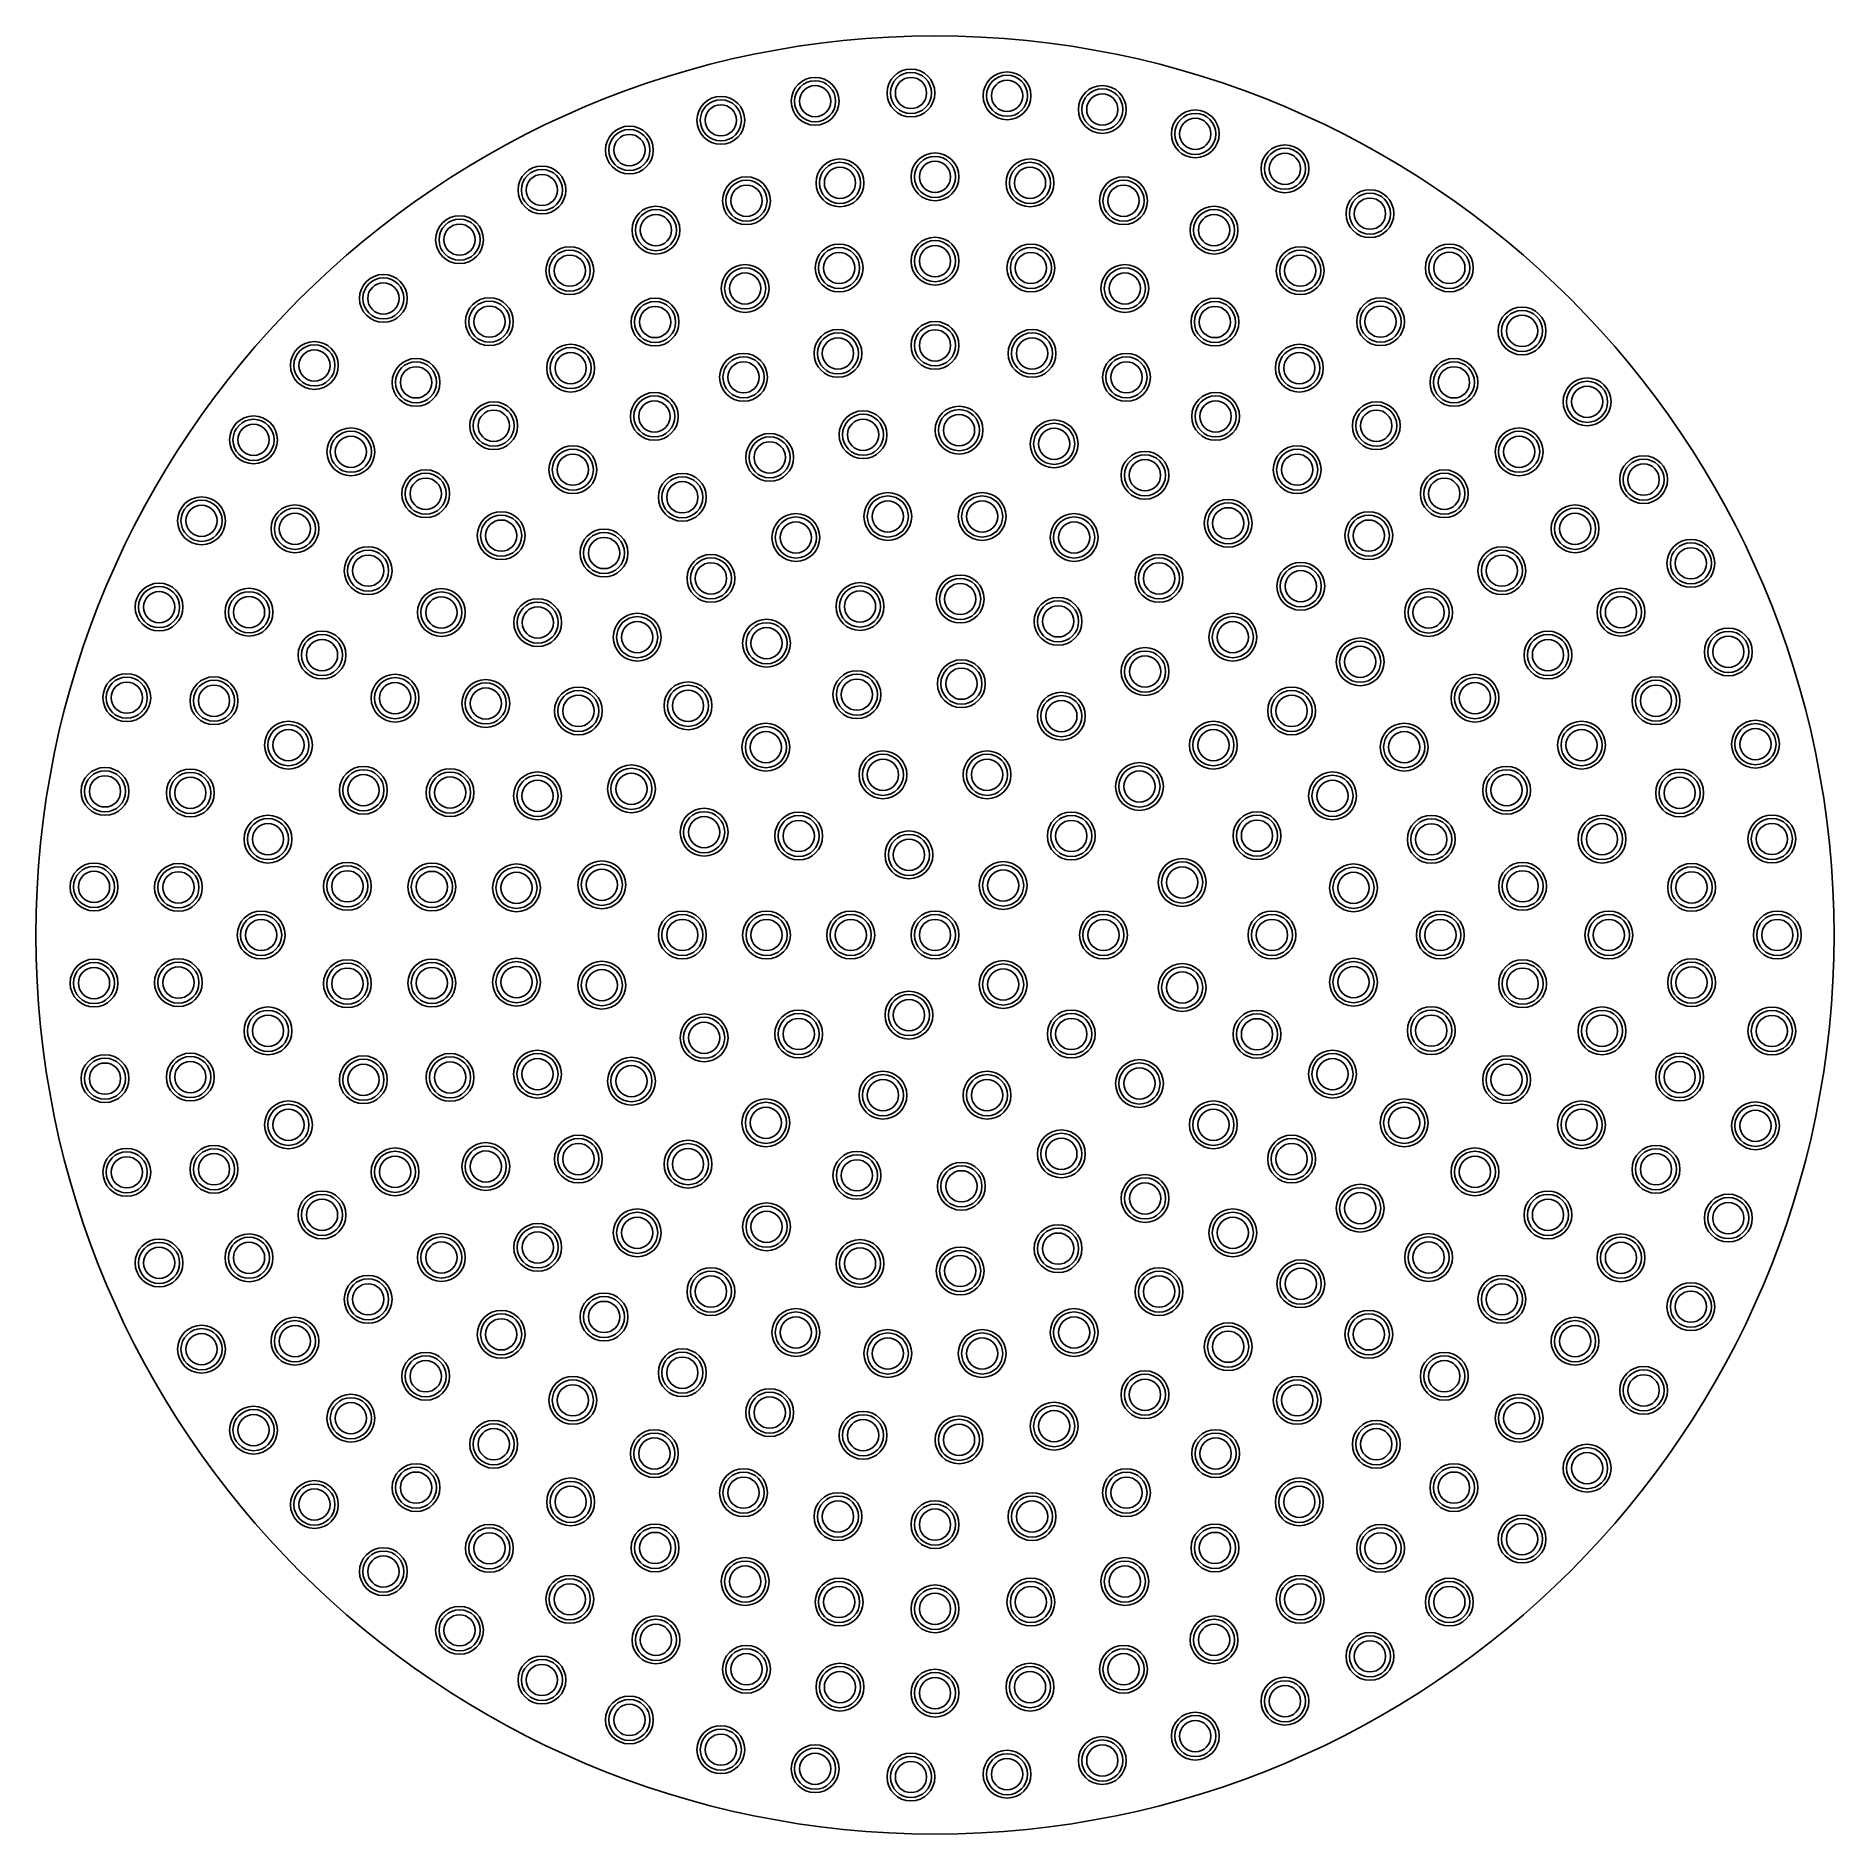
# Model space of a CAD drawing. Header units: millimetres. Extents: x -219 to 219, y -219 to 219.
import ezdxf

# ---------------------------------------------------------------- set-up
doc = ezdxf.new("R2010")
doc.units = ezdxf.units.MM
for name, color, linetype in [('CLOSEOUT', 5, 'Continuous'), ('CONTOUR', 7, 'Continuous'), ('LINER', 1, 'Continuous')]:
    doc.layers.add(name, color=color, linetype=linetype)

msp = doc.modelspace()

# ---------------------------------------------------------------- linework, layer by layer
at = {"layer": 'CLOSEOUT'}
for centre in [(-29.23, 203.28), (-5.86, 205.29), (17.57, 204.62), (-52.21, 198.63), (40.79, 201.28), (63.46, 195.32), (-74.51, 191.38), (0, 184.84), (85.32, 186.82), (-95.84, 181.64), (-23.17, 183.38), (23.17, 183.38), (-45.97, 179.03), (45.97, 179.03), (-68.04, 171.86), (68.04, 171.86), (106.05, 175.87), (-115.92, 169.53), (0, 164.3), (-89.05, 161.97), (-23.38, 162.63), (23.38, 162.63), (89.05, 161.97), (125.41, 162.64), (-134.49, 155.21), (-46.29, 157.64), (46.29, 157.64), (-108.64, 149.54), (-68.25, 149.45), (68.25, 149.45), (108.64, 149.54), (143.13, 147.28), (-23.66, 141.8), (0, 143.76), (23.66, 141.8), (-151.31, 138.87), (-88.83, 138.22), (88.83, 138.22), (-126.53, 134.74), (-46.68, 135.97), (46.68, 135.97), (126.53, 134.74), (158.99, 130), (-107.59, 124.17), (-68.42, 126.44), (68.42, 126.44), (107.59, 124.17), (-166.15, 120.72), (-17.54, 121.97), (5.86, 123.09), (29.05, 119.75), (-142.42, 117.82), (-40.3, 116.45), (142.42, 117.82), (-88.3, 113.45), (51.19, 112.09), (88.3, 113.45), (172.77, 111.03), (-124.17, 107.59), (-61.61, 106.72), (124.17, 107.59), (-11.5, 102.04), (11.5, 102.04), (-178.83, 100.99), (-156.06, 99.04), (-105.77, 97.37), (71.48, 100.38), (105.77, 97.37), (156.06, 99.04), (-80.69, 93.13), (-33.92, 96.92), (33.92, 96.92), (-138.22, 88.83), (138.22, 88.83), (184.3, 90.62), (-54.63, 86.95), (54.63, 86.95), (89.18, 85.03), (-189.18, 79.95), (-18.28, 80.09), (6.14, 81.92), (-167.25, 78.7), (-120.35, 78.63), (-96.86, 76.17), (30.01, 76.47), (120.35, 78.63), (167.25, 78.7), (-72.61, 72.61), (-41.07, 71.14), (72.61, 72.61), (-149.45, 68.25), (103.66, 66.62), (149.45, 68.25), (193.43, 69.02), (51.22, 64.23), (-197.06, 57.86), (-131.65, 57.75), (-19.04, 58.6), (6.44, 61.27), (131.65, 57.75), (-175.79, 57.12), (-109.53, 56.46), (-86.95, 54.63), (-60.22, 55.88), (30.81, 53.36), (86.95, 54.63), (175.79, 57.12), (-157.64, 46.29), (-41.23, 45.79), (67.88, 46.28), (114.4, 45.8), (157.64, 46.29), (200.04, 46.52), (-74.01, 35.64), (-12.69, 39.06), (12.69, 39.06), (49.85, 36.21), (-202.37, 35.02), (-181.56, 34.64), (-139.36, 35.29), (-118.23, 34.72), (-96.92, 33.92), (96.92, 33.92), (139.36, 35.29), (181.56, 34.64), (-162.63, 23.38), (-56.29, 25.06), (-33.23, 24.14), (33.23, 24.14), (78.5, 24.21), (121, 23.32), (162.63, 23.38), (204.04, 23.41), (-6.35, 19.53), (-205.04, 11.72), (-184.47, 11.61), (-143.27, 11.87), (-122.67, 11.71), (-102.04, 11.5), (-81.23, 12.24), (16.62, 12.07), (60.27, 12.81), (102.04, 11.5), (143.27, 11.87), (184.47, 11.61), (-164.3, 0), (-61.61, 0), (-41.07, 0), (-20.54, 0), (0, 0), (41.07, 0), (82.15, 0), (123.22, 0), (164.3, 0), (205.37, 0), (-205.04, -11.72), (-184.47, -11.61), (-143.27, -11.87), (-122.67, -11.71), (-102.04, -11.5), (-81.23, -12.24), (16.62, -12.07), (102.04, -11.5), (143.27, -11.87), (184.47, -11.61), (60.27, -12.81), (-6.35, -19.53), (-162.63, -23.38), (-56.29, -25.06), (-33.23, -24.14), (33.23, -24.14), (78.5, -24.21), (121, -23.32), (162.63, -23.38), (204.04, -23.41), (-96.92, -33.92), (96.92, -33.92), (-202.37, -35.02), (-181.56, -34.64), (-139.36, -35.29), (-118.23, -34.72), (-74.01, -35.64), (49.85, -36.21), (139.36, -35.29), (181.56, -34.64), (-12.69, -39.06), (12.69, -39.06), (-157.64, -46.29), (-41.23, -45.79), (67.88, -46.28), (114.4, -45.8), (157.64, -46.29), (200.04, -46.52), (-86.95, -54.63), (-60.22, -55.88), (30.81, -53.36), (86.95, -54.63), (-197.06, -57.86), (-175.79, -57.12), (-131.65, -57.75), (-109.53, -56.46), (-19.04, -58.6), (131.65, -57.75), (175.79, -57.12), (6.44, -61.27), (51.22, -64.23), (-149.45, -68.25), (103.66, -66.62), (149.45, -68.25), (193.43, -69.02), (-72.61, -72.61), (-41.07, -71.14), (72.61, -72.61), (-96.86, -76.17), (30.01, -76.47), (-189.18, -79.95), (-167.25, -78.7), (-120.35, -78.63), (-18.28, -80.09), (6.14, -81.92), (120.35, -78.63), (167.25, -78.7), (-54.63, -86.95), (54.63, -86.95), (89.18, -85.03), (-138.22, -88.83), (138.22, -88.83), (184.3, -90.62), (-80.69, -93.13), (-156.06, -99.04), (-105.77, -97.37), (-33.92, -96.92), (33.92, -96.92), (105.77, -97.37), (156.06, -99.04), (-178.83, -100.99), (-11.5, -102.04), (11.5, -102.04), (71.48, -100.38), (-124.17, -107.59), (-61.61, -106.72), (124.17, -107.59), (51.19, -112.09), (172.77, -111.03), (-88.3, -113.45), (-40.3, -116.45), (88.3, -113.45), (-166.15, -120.72), (-142.42, -117.82), (-17.54, -121.97), (29.05, -119.75), (142.42, -117.82), (-107.59, -124.17), (-68.42, -126.44), (5.86, -123.09), (68.42, -126.44), (107.59, -124.17), (158.99, -130), (-126.53, -134.74), (126.53, -134.74), (-151.31, -138.87), (-88.83, -138.22), (-46.68, -135.97), (46.68, -135.97), (88.83, -138.22), (-23.66, -141.8), (0, -143.76), (23.66, -141.8), (143.13, -147.28), (-108.64, -149.54), (-68.25, -149.45), (68.25, -149.45), (108.64, -149.54), (-134.49, -155.21), (-46.29, -157.64), (46.29, -157.64), (-89.05, -161.97), (-23.38, -162.63), (0, -164.3), (23.38, -162.63), (89.05, -161.97), (125.41, -162.64), (-115.92, -169.53), (-68.04, -171.86), (68.04, -171.86), (-45.97, -179.03), (45.97, -179.03), (106.05, -175.87), (-95.84, -181.64), (-23.17, -183.38), (23.17, -183.38), (0, -184.84), (85.32, -186.82), (-74.51, -191.38), (63.46, -195.32), (-52.21, -198.63), (-29.23, -203.28), (-5.86, -205.29), (17.57, -204.62), (40.79, -201.28)]:
    msp.add_circle(centre, 3.81, dxfattribs=at)
at = {"layer": 'CONTOUR'}
for centre, radius in [((0, 0), 219.2), ((-29.23, 203.28), 5.01), ((-5.86, 205.29), 5.01), ((17.57, 204.62), 5.01), ((40.79, 201.28), 5.01), ((-52.21, 198.63), 5.01), ((63.46, 195.32), 5.01), ((-74.51, 191.38), 5.01), ((0, 184.84), 5.01), ((85.32, 186.82), 5.01), ((-95.84, 181.64), 5.01), ((-23.17, 183.38), 5.01), ((23.17, 183.38), 5.01), ((-45.97, 179.03), 5.01), ((45.97, 179.03), 5.01), ((106.05, 175.87), 5.01), ((-68.04, 171.86), 5.01), ((68.04, 171.86), 5.01), ((-115.92, 169.53), 5.01), ((-89.05, 161.97), 5.01), ((-23.38, 162.63), 5.01), ((0, 164.3), 5.01), ((23.38, 162.63), 5.01), ((89.05, 161.97), 5.01), ((125.41, 162.64), 5.01), ((-46.29, 157.64), 5.01), ((46.29, 157.64), 5.01), ((-134.49, 155.21), 5.01), ((-108.64, 149.54), 5.01), ((-68.25, 149.45), 5.01), ((68.25, 149.45), 5.01), ((108.64, 149.54), 5.01), ((143.13, 147.28), 5.01), ((-23.66, 141.8), 5.01), ((0, 143.76), 5.01), ((23.66, 141.8), 5.01), ((-151.31, 138.87), 5.01), ((-88.83, 138.22), 5.01), ((-46.68, 135.97), 5.01), ((46.68, 135.97), 5.01), ((88.83, 138.22), 5.01), ((-126.53, 134.74), 5.01), ((126.53, 134.74), 5.01), ((158.99, 130), 5.01), ((-107.59, 124.17), 5.01), ((-68.42, 126.44), 5.01), ((5.86, 123.09), 5.01), ((68.42, 126.44), 5.01), ((107.59, 124.17), 5.01), ((-166.15, 120.72), 5.01), ((-142.42, 117.82), 5.01), ((-17.54, 121.97), 5.01), ((29.05, 119.75), 5.01), ((142.42, 117.82), 5.01), ((-88.3, 113.45), 5.01), ((-40.3, 116.45), 5.01), ((88.3, 113.45), 5.01), ((51.19, 112.09), 5.01), ((172.77, 111.03), 5.01), ((-124.17, 107.59), 5.01), ((-61.61, 106.72), 5.01), ((124.17, 107.59), 5.01), ((-178.83, 100.99), 5.01), ((-11.5, 102.04), 5.01), ((11.5, 102.04), 5.01), ((71.48, 100.38), 5.01), ((-156.06, 99.04), 5.01), ((-105.77, 97.37), 5.01), ((-33.92, 96.92), 5.01), ((33.92, 96.92), 5.01), ((105.77, 97.37), 5.01), ((156.06, 99.04), 5.01), ((-80.69, 93.13), 5.01), ((-138.22, 88.83), 5.01), ((138.22, 88.83), 5.01), ((184.3, 90.62), 5.01), ((-54.63, 86.95), 5.01), ((54.63, 86.95), 5.01), ((89.18, 85.03), 5.01), ((-189.18, 79.95), 5.01), ((-167.25, 78.7), 5.01), ((-120.35, 78.63), 5.01), ((-18.28, 80.09), 5.01), ((6.14, 81.92), 5.01), ((120.35, 78.63), 5.01), ((167.25, 78.7), 5.01), ((-96.86, 76.17), 5.01), ((30.01, 76.47), 5.01), ((-72.61, 72.61), 5.01), ((-41.07, 71.14), 5.01), ((72.61, 72.61), 5.01), ((-149.45, 68.25), 5.01), ((103.66, 66.62), 5.01), ((149.45, 68.25), 5.01), ((193.43, 69.02), 5.01), ((6.44, 61.27), 5.01), ((51.22, 64.23), 5.01), ((-197.06, 57.86), 5.01), ((-175.79, 57.12), 5.01), ((-131.65, 57.75), 5.01), ((-109.53, 56.46), 5.01), ((-19.04, 58.6), 5.01), ((131.65, 57.75), 5.01), ((175.79, 57.12), 5.01), ((-86.95, 54.63), 5.01), ((-60.22, 55.88), 5.01), ((30.81, 53.36), 5.01), ((86.95, 54.63), 5.01), ((-157.64, 46.29), 5.01), ((-41.23, 45.79), 5.01), ((67.88, 46.28), 5.01), ((114.4, 45.8), 5.01), ((157.64, 46.29), 5.01), ((200.04, 46.52), 5.01), ((-12.69, 39.06), 5.01), ((12.69, 39.06), 5.01), ((-202.37, 35.02), 5.01), ((-181.56, 34.64), 5.01), ((-139.36, 35.29), 5.01), ((-118.23, 34.72), 5.01), ((-74.01, 35.64), 5.01), ((49.85, 36.21), 5.01), ((139.36, 35.29), 5.01), ((181.56, 34.64), 5.01), ((-96.92, 33.92), 5.01), ((96.92, 33.92), 5.01), ((-162.63, 23.38), 5.01), ((-56.29, 25.06), 5.01), ((-33.23, 24.14), 5.01), ((33.23, 24.14), 5.01), ((78.5, 24.21), 5.01), ((121, 23.32), 5.01), ((162.63, 23.38), 5.01), ((204.04, 23.41), 5.01), ((-6.35, 19.53), 5.01), ((60.27, 12.81), 5.01), ((-205.04, 11.72), 5.01), ((-184.47, 11.61), 5.01), ((-143.27, 11.87), 5.01), ((-122.67, 11.71), 5.01), ((-102.04, 11.5), 5.01), ((-81.23, 12.24), 5.01), ((16.62, 12.07), 5.01), ((102.04, 11.5), 5.01), ((143.27, 11.87), 5.01), ((184.47, 11.61), 5.01), ((-164.3, 0), 5.01), ((-61.61, 0), 5.01), ((-41.07, 0), 5.01), ((-20.54, 0), 5.01), ((0, 0), 5.01), ((41.07, 0), 5.01), ((82.15, 0), 5.01), ((123.22, 0), 5.01), ((164.3, 0), 5.01), ((205.37, 0), 5.01), ((-205.04, -11.72), 5.01), ((-184.47, -11.61), 5.01), ((-143.27, -11.87), 5.01), ((-122.67, -11.71), 5.01), ((-102.04, -11.5), 5.01), ((-81.23, -12.24), 5.01), ((16.62, -12.07), 5.01), ((60.27, -12.81), 5.01), ((102.04, -11.5), 5.01), ((143.27, -11.87), 5.01), ((184.47, -11.61), 5.01), ((-6.35, -19.53), 5.01), ((-162.63, -23.38), 5.01), ((-56.29, -25.06), 5.01), ((-33.23, -24.14), 5.01), ((33.23, -24.14), 5.01), ((78.5, -24.21), 5.01), ((121, -23.32), 5.01), ((162.63, -23.38), 5.01), ((204.04, -23.41), 5.01), ((-202.37, -35.02), 5.01), ((-181.56, -34.64), 5.01), ((-139.36, -35.29), 5.01), ((-118.23, -34.72), 5.01), ((-96.92, -33.92), 5.01), ((-74.01, -35.64), 5.01), ((96.92, -33.92), 5.01), ((139.36, -35.29), 5.01), ((181.56, -34.64), 5.01), ((-12.69, -39.06), 5.01), ((12.69, -39.06), 5.01), ((49.85, -36.21), 5.01), ((-157.64, -46.29), 5.01), ((-41.23, -45.79), 5.01), ((67.88, -46.28), 5.01), ((114.4, -45.8), 5.01), ((157.64, -46.29), 5.01), ((200.04, -46.52), 5.01), ((-175.79, -57.12), 5.01), ((-109.53, -56.46), 5.01), ((-86.95, -54.63), 5.01), ((-60.22, -55.88), 5.01), ((30.81, -53.36), 5.01), ((86.95, -54.63), 5.01), ((175.79, -57.12), 5.01), ((-197.06, -57.86), 5.01), ((-131.65, -57.75), 5.01), ((-19.04, -58.6), 5.01), ((6.44, -61.27), 5.01), ((131.65, -57.75), 5.01), ((51.22, -64.23), 5.01), ((-149.45, -68.25), 5.01), ((103.66, -66.62), 5.01), ((149.45, -68.25), 5.01), ((193.43, -69.02), 5.01), ((-72.61, -72.61), 5.01), ((-41.07, -71.14), 5.01), ((72.61, -72.61), 5.01), ((-167.25, -78.7), 5.01), ((-120.35, -78.63), 5.01), ((-96.86, -76.17), 5.01), ((30.01, -76.47), 5.01), ((120.35, -78.63), 5.01), ((167.25, -78.7), 5.01), ((-189.18, -79.95), 5.01), ((-18.28, -80.09), 5.01), ((6.14, -81.92), 5.01), ((-54.63, -86.95), 5.01), ((54.63, -86.95), 5.01), ((89.18, -85.03), 5.01), ((-138.22, -88.83), 5.01), ((138.22, -88.83), 5.01), ((184.3, -90.62), 5.01), ((-80.69, -93.13), 5.01), ((-33.92, -96.92), 5.01), ((33.92, -96.92), 5.01), ((-178.83, -100.99), 5.01), ((-156.06, -99.04), 5.01), ((-105.77, -97.37), 5.01), ((71.48, -100.38), 5.01), ((105.77, -97.37), 5.01), ((156.06, -99.04), 5.01), ((-11.5, -102.04), 5.01), ((11.5, -102.04), 5.01), ((-124.17, -107.59), 5.01), ((-61.61, -106.72), 5.01), ((124.17, -107.59), 5.01), ((-88.3, -113.45), 5.01), ((51.19, -112.09), 5.01), ((88.3, -113.45), 5.01), ((172.77, -111.03), 5.01), ((-142.42, -117.82), 5.01), ((-40.3, -116.45), 5.01), ((142.42, -117.82), 5.01), ((-166.15, -120.72), 5.01), ((-17.54, -121.97), 5.01), ((5.86, -123.09), 5.01), ((29.05, -119.75), 5.01), ((-107.59, -124.17), 5.01), ((-68.42, -126.44), 5.01), ((68.42, -126.44), 5.01), ((107.59, -124.17), 5.01), ((158.99, -130), 5.01), ((-126.53, -134.74), 5.01), ((-46.68, -135.97), 5.01), ((46.68, -135.97), 5.01), ((126.53, -134.74), 5.01), ((-151.31, -138.87), 5.01), ((-88.83, -138.22), 5.01), ((88.83, -138.22), 5.01), ((-23.66, -141.8), 5.01), ((0, -143.76), 5.01), ((23.66, -141.8), 5.01), ((-108.64, -149.54), 5.01), ((-68.25, -149.45), 5.01), ((68.25, -149.45), 5.01), ((108.64, -149.54), 5.01), ((143.13, -147.28), 5.01), ((-134.49, -155.21), 5.01), ((-46.29, -157.64), 5.01), ((46.29, -157.64), 5.01), ((-89.05, -161.97), 5.01), ((-23.38, -162.63), 5.01), ((23.38, -162.63), 5.01), ((89.05, -161.97), 5.01), ((125.41, -162.64), 5.01), ((0, -164.3), 5.01), ((-115.92, -169.53), 5.01), ((-68.04, -171.86), 5.01), ((68.04, -171.86), 5.01), ((106.05, -175.87), 5.01), ((-45.97, -179.03), 5.01), ((45.97, -179.03), 5.01), ((-95.84, -181.64), 5.01), ((-23.17, -183.38), 5.01), ((23.17, -183.38), 5.01), ((0, -184.84), 5.01), ((85.32, -186.82), 5.01), ((-74.51, -191.38), 5.01), ((63.46, -195.32), 5.01), ((-52.21, -198.63), 5.01), ((40.79, -201.28), 5.01), ((-29.23, -203.28), 5.01), ((-5.86, -205.29), 5.01), ((17.57, -204.62), 5.01)]:
    msp.add_circle(centre, radius, dxfattribs=at)
at = {"layer": 'LINER'}
for centre in [(-5.86, 205.29), (17.57, 204.62), (-29.23, 203.28), (40.79, 201.28), (-52.21, 198.63), (63.46, 195.32), (-74.51, 191.38), (-23.17, 183.38), (0, 184.84), (23.17, 183.38), (85.32, 186.82), (-95.84, 181.64), (-45.97, 179.03), (45.97, 179.03), (106.05, 175.87), (-68.04, 171.86), (68.04, 171.86), (-115.92, 169.53), (-89.05, 161.97), (-23.38, 162.63), (0, 164.3), (23.38, 162.63), (89.05, 161.97), (125.41, 162.64), (-46.29, 157.64), (46.29, 157.64), (-134.49, 155.21), (-108.64, 149.54), (-68.25, 149.45), (68.25, 149.45), (108.64, 149.54), (0, 143.76), (143.13, 147.28), (-151.31, 138.87), (-23.66, 141.8), (23.66, 141.8), (-126.53, 134.74), (-88.83, 138.22), (-46.68, 135.97), (46.68, 135.97), (88.83, 138.22), (126.53, 134.74), (-68.42, 126.44), (68.42, 126.44), (158.99, 130), (-107.59, 124.17), (-17.54, 121.97), (5.86, 123.09), (107.59, 124.17), (-166.15, 120.72), (-142.42, 117.82), (29.05, 119.75), (142.42, 117.82), (-88.3, 113.45), (-40.3, 116.45), (88.3, 113.45), (51.19, 112.09), (172.77, 111.03), (-124.17, 107.59), (-61.61, 106.72), (124.17, 107.59), (-178.83, 100.99), (-11.5, 102.04), (11.5, 102.04), (71.48, 100.38), (-156.06, 99.04), (-105.77, 97.37), (-33.92, 96.92), (33.92, 96.92), (105.77, 97.37), (156.06, 99.04), (-80.69, 93.13), (-138.22, 88.83), (-54.63, 86.95), (54.63, 86.95), (138.22, 88.83), (184.3, 90.62), (6.14, 81.92), (89.18, 85.03), (-189.18, 79.95), (-167.25, 78.7), (-120.35, 78.63), (-18.28, 80.09), (120.35, 78.63), (167.25, 78.7), (-96.86, 76.17), (30.01, 76.47), (-72.61, 72.61), (-41.07, 71.14), (72.61, 72.61), (193.43, 69.02), (-149.45, 68.25), (103.66, 66.62), (149.45, 68.25), (6.44, 61.27), (51.22, 64.23), (-197.06, 57.86), (-175.79, 57.12), (-131.65, 57.75), (-109.53, 56.46), (-60.22, 55.88), (-19.04, 58.6), (131.65, 57.75), (175.79, 57.12), (-86.95, 54.63), (30.81, 53.36), (86.95, 54.63), (-157.64, 46.29), (-41.23, 45.79), (67.88, 46.28), (114.4, 45.8), (157.64, 46.29), (200.04, 46.52), (-12.69, 39.06), (12.69, 39.06), (-202.37, 35.02), (-181.56, 34.64), (-139.36, 35.29), (-118.23, 34.72), (-96.92, 33.92), (-74.01, 35.64), (49.85, 36.21), (96.92, 33.92), (139.36, 35.29), (181.56, 34.64), (-56.29, 25.06), (-162.63, 23.38), (-33.23, 24.14), (33.23, 24.14), (78.5, 24.21), (121, 23.32), (162.63, 23.38), (204.04, 23.41), (-6.35, 19.53), (-205.04, 11.72), (-143.27, 11.87), (-122.67, 11.71), (-81.23, 12.24), (16.62, 12.07), (60.27, 12.81), (143.27, 11.87), (-184.47, 11.61), (-102.04, 11.5), (102.04, 11.5), (184.47, 11.61), (-164.3, 0), (-61.61, 0), (-41.07, 0), (-20.54, 0), (0, 0), (41.07, 0), (82.15, 0), (123.22, 0), (164.3, 0), (205.37, 0), (-205.04, -11.72), (-184.47, -11.61), (-143.27, -11.87), (-122.67, -11.71), (-102.04, -11.5), (-81.23, -12.24), (16.62, -12.07), (60.27, -12.81), (102.04, -11.5), (143.27, -11.87), (184.47, -11.61), (-6.35, -19.53), (121, -23.32), (-162.63, -23.38), (-56.29, -25.06), (-33.23, -24.14), (33.23, -24.14), (78.5, -24.21), (162.63, -23.38), (204.04, -23.41), (-202.37, -35.02), (-181.56, -34.64), (-139.36, -35.29), (-118.23, -34.72), (-96.92, -33.92), (-74.01, -35.64), (49.85, -36.21), (96.92, -33.92), (139.36, -35.29), (181.56, -34.64), (-12.69, -39.06), (12.69, -39.06), (-157.64, -46.29), (-41.23, -45.79), (67.88, -46.28), (114.4, -45.8), (157.64, -46.29), (200.04, -46.52), (30.81, -53.36), (-197.06, -57.86), (-175.79, -57.12), (-131.65, -57.75), (-109.53, -56.46), (-86.95, -54.63), (-60.22, -55.88), (86.95, -54.63), (131.65, -57.75), (175.79, -57.12), (-19.04, -58.6), (6.44, -61.27), (51.22, -64.23), (103.66, -66.62), (-149.45, -68.25), (-41.07, -71.14), (149.45, -68.25), (193.43, -69.02), (-72.61, -72.61), (72.61, -72.61), (-189.18, -79.95), (-167.25, -78.7), (-120.35, -78.63), (-96.86, -76.17), (-18.28, -80.09), (30.01, -76.47), (120.35, -78.63), (167.25, -78.7), (6.14, -81.92), (-138.22, -88.83), (-54.63, -86.95), (54.63, -86.95), (89.18, -85.03), (138.22, -88.83), (-80.69, -93.13), (184.3, -90.62), (-105.77, -97.37), (-33.92, -96.92), (33.92, -96.92), (105.77, -97.37), (-178.83, -100.99), (-156.06, -99.04), (-11.5, -102.04), (11.5, -102.04), (71.48, -100.38), (156.06, -99.04), (-124.17, -107.59), (-61.61, -106.72), (124.17, -107.59), (172.77, -111.03), (-88.3, -113.45), (51.19, -112.09), (88.3, -113.45), (-142.42, -117.82), (-40.3, -116.45), (29.05, -119.75), (142.42, -117.82), (-166.15, -120.72), (-107.59, -124.17), (-17.54, -121.97), (5.86, -123.09), (107.59, -124.17), (-68.42, -126.44), (68.42, -126.44), (158.99, -130), (-126.53, -134.74), (-46.68, -135.97), (46.68, -135.97), (126.53, -134.74), (-151.31, -138.87), (-88.83, -138.22), (88.83, -138.22), (-23.66, -141.8), (0, -143.76), (23.66, -141.8), (-108.64, -149.54), (-68.25, -149.45), (68.25, -149.45), (108.64, -149.54), (143.13, -147.28), (-134.49, -155.21), (-46.29, -157.64), (46.29, -157.64), (-89.05, -161.97), (-23.38, -162.63), (23.38, -162.63), (89.05, -161.97), (125.41, -162.64), (0, -164.3), (-115.92, -169.53), (-68.04, -171.86), (68.04, -171.86), (106.05, -175.87), (-45.97, -179.03), (45.97, -179.03), (-95.84, -181.64), (-23.17, -183.38), (0, -184.84), (23.17, -183.38), (85.32, -186.82), (-74.51, -191.38), (-52.21, -198.63), (63.46, -195.32), (40.79, -201.28), (-29.23, -203.28), (-5.86, -205.29), (17.57, -204.62)]:
    msp.add_circle(centre, 5.83, dxfattribs=at)

doc.saveas('drawing.dxf')
